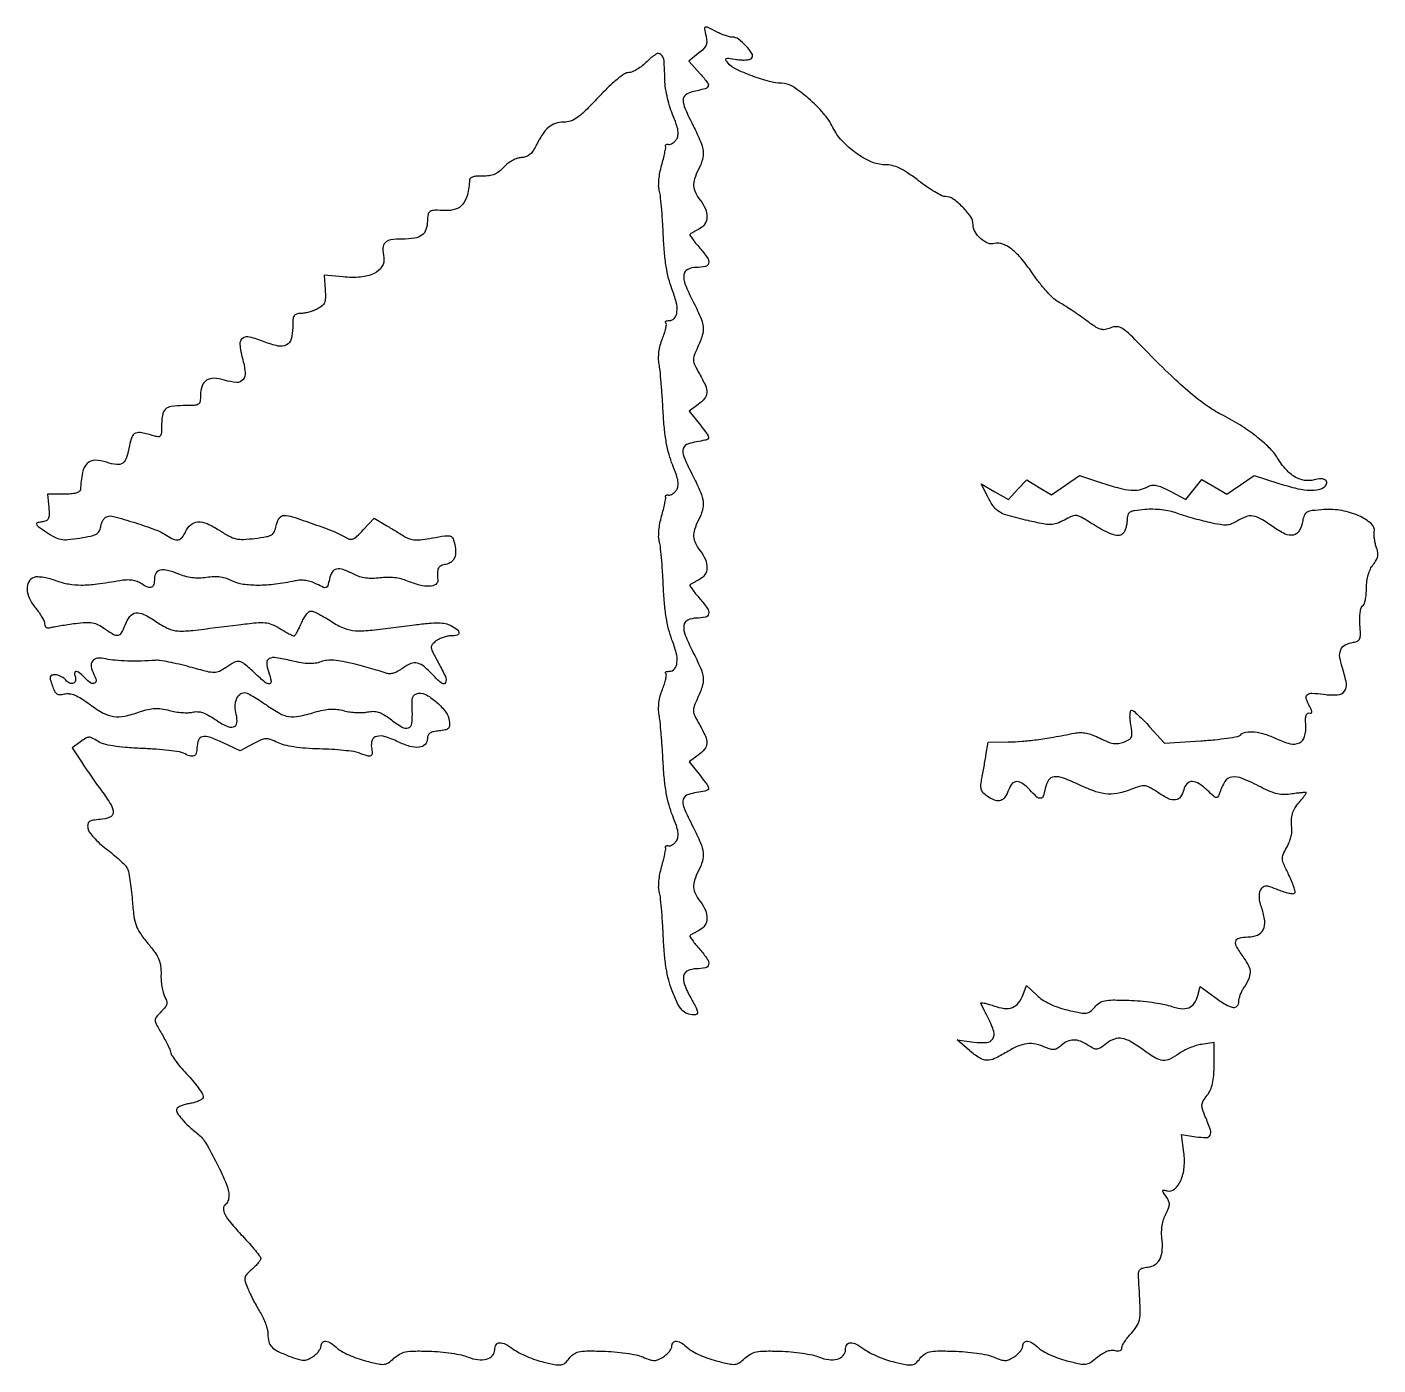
# Model space of a CAD drawing. Extents: x 0 to 381, y 0 to 378.
import ezdxf

# ---------------------------------------------------------------- set-up
doc = ezdxf.new("R2010")
doc.units = 0

msp = doc.modelspace()

# ---------------------------------------------------------------- linework, layer by layer
msp.add_lwpolyline([(191.632791, 375.326941, -0.052607), (191.839342, 373.869534, -0.110127), (191.631241, 372.749477, -0.093285), (190.934973, 371.707558, -0.030641), (189.560102, 370.466225), (186.816518, 368.278567), (190.006356, 364.645542, -0.014797), (192.093759, 362.121233, -0.27656), (192.214031, 361.138, -0.227676), (191.398883, 360.444183, -0.010434), (187.75, 359.564471, 0.111729), (185.850749, 358.674409, 0.238406), (185.175643, 357.247589, 0.097819), (185.722646, 354.814597, 0.012828), (188, 350, -0.015706), (190.07144, 345.554724, -0.071226), (190.811214, 342.800987, -0.100969), (190.619688, 340.442215, -0.049654), (189.493839, 337.635693, 0.038797), (188.395382, 335.060406, 0.096337), (188.123661, 333.037695, 0.103085), (188.63519, 331.145235, 0.04863), (190, 329, -0.063574), (191.460142, 326.546473, -0.110623), (191.904306, 324.230685, -0.138199), (191.294171, 322.296118, -0.12842), (189.75, 320.899729, 0.004237), (188.860355, 320.427239, 0.005398), (188.048407, 319.975746, 0.004262), (187.376142, 319.584735, 0.04433), (187.116919, 319.398131, 0.374037), (187.0793, 319.135763, 0.010384), (187.773178, 318.108813, 0.016458), (188.70679, 316.875309, 0.009933), (189.888934, 315.473716, -0.027304), (192.00539, 312.779875, -0.199689), (192.351507, 311.211104, -0.303326), (191.451148, 310.275217, -0.053986), (188.909598, 310, 0.112692), (186.457108, 309.440137, 0.257833), (185.394442, 307.94292, 0.123988), (185.760129, 305.233235, 0.023251), (187.851561, 300.640974, -0.014847), (190.070789, 295.977461, -0.076885), (190.805185, 293.227847, -0.102087), (190.56791, 290.76223, -0.036407), (189.275349, 287.451224, 0.020187), (188.287824, 285.14515, 0.108159), (188.086367, 283.80085, 0.098761), (188.454196, 282.437979, 0.015435), (189.775349, 279.969179, -0.024629), (191.452922, 276.690891, -0.116199), (191.854124, 274.631144, -0.163733), (191.229909, 272.990574, -0.063353), (189.437196, 271.29994), (186.874391, 269.433067), (190.031529, 265.466534, -0.007533), (191.82044, 263.148159, -0.085934), (192.342466, 262.122215, -0.317633), (192.156108, 261.55199, -0.1217), (191.344334, 261.211065, 0.025843), (186.644523, 260.223712, 0.254154), (185.223086, 258.882097, 0.184661), (185.331471, 256.65815, 0.013395), (188, 251, -0.015706), (190.07144, 246.554724, -0.071226), (190.811214, 243.800987, -0.100969), (190.619688, 241.442215, -0.049654), (189.493839, 238.635693, 0.038797), (188.395382, 236.060406, 0.096337), (188.123661, 234.037695, 0.103085), (188.63519, 232.145235, 0.04863), (190, 230, -0.063574), (191.460142, 227.546473, -0.110623), (191.904306, 225.230685, -0.138199), (191.294171, 223.296118, -0.12842), (189.75, 221.899729, 0.004237), (188.860355, 221.427239, 0.005398), (188.048407, 220.975746, 0.004262), (187.376142, 220.584735, 0.04433), (187.116919, 220.398131, 0.374037), (187.0793, 220.135763, 0.010384), (187.773178, 219.108813, 0.016458), (188.70679, 217.875309, 0.009933), (189.888934, 216.473716, -0.027304), (192.00539, 213.779875, -0.199689), (192.351507, 212.211104, -0.303326), (191.451148, 211.275217, -0.053986), (188.909598, 211, 0.112692), (186.457108, 210.440137, 0.257833), (185.394442, 208.94292, 0.123988), (185.760129, 206.233235, 0.023251), (187.851561, 201.640974, -0.014847), (190.070789, 196.977461, -0.076885), (190.805185, 194.227847, -0.102087), (190.56791, 191.76223, -0.036407), (189.275349, 188.451224, 0.020187), (188.287824, 186.14515, 0.108159), (188.086367, 184.80085, 0.098761), (188.454196, 183.437979, 0.015435), (189.775349, 180.969179, -0.024629), (191.452922, 177.690891, -0.116199), (191.854124, 175.631144, -0.163733), (191.229909, 173.990574, -0.063353), (189.437196, 172.29994), (186.874391, 170.433067), (190.031529, 166.466534, -0.007533), (191.82044, 164.148159, -0.085934), (192.342466, 163.122215, -0.317633), (192.156108, 162.55199, -0.1217), (191.344334, 162.211065, 0.025843), (186.644523, 161.223712, 0.254154), (185.223086, 159.882097, 0.184661), (185.331471, 157.65815, 0.013395), (188, 152, -0.015706), (190.07144, 147.554724, -0.071226), (190.811214, 144.800987, -0.100969), (190.619688, 142.442215, -0.049654), (189.493839, 139.635693, 0.038797), (188.395382, 137.060406, 0.096337), (188.123661, 135.037695, 0.103085), (188.63519, 133.145235, 0.04863), (190, 131, -0.063574), (191.460142, 128.546473, -0.110623), (191.904306, 126.230685, -0.138199), (191.294171, 124.296118, -0.12842), (189.75, 122.899729, 0.004237), (188.860355, 122.427239, 0.005398), (188.048407, 121.975746, 0.004262), (187.376142, 121.584735, 0.04433), (187.116919, 121.398131, 0.374037), (187.0793, 121.135763, 0.010384), (187.773178, 120.108813, 0.016458), (188.70679, 118.875309, 0.009933), (189.888934, 117.473716, -0.027304), (192.00539, 114.779875, -0.199689), (192.351507, 113.211104, -0.303326), (191.451148, 112.275217, -0.053986), (188.909598, 112, 0.105537), (186.451373, 111.475287, 0.244276), (185.311376, 110.039419, 0.142363), (185.536409, 107.572159, 0.03387), (187.317401, 103.803722, -0.006705), (188.820546, 101.024545, -0.072651), (189.241631, 99.824013, -0.29609), (189.010866, 99.251967, -0.156351), (188.249709, 99.015313, -0.086919), (186.341804, 99.366739, -0.119861), (184.903749, 100.338243, -0.073614), (183.621452, 102.248804, -0.017172), (182.078994, 105.79959, -0.03126), (181.108044, 108.800058, -0.022496), (180.389502, 112.247596, -0.018888), (179.885735, 116.331903, -0.010807), (179.571271, 121.290158, 0.005381), (179.35714, 125.366102, 0.006592), (179.065902, 129.169028, 0.005575), (178.7439, 132.353713, 0.046246), (178.449439, 133.774617, -0.074153), (178.2709, 134.966142, -0.023401), (178.354067, 136.769146, -0.022796), (178.6369, 138.798583, -0.023446), (179.101536, 140.774617, 0.007957), (179.601397, 142.639309, 0.010923), (179.987352, 144.332231, 0.007848), (180.254747, 145.748466, 0.115988), (180.224604, 146.25, -0.15548), (180.229228, 146.513921, -0.18259), (180.387063, 146.70625, -0.125823), (180.690828, 146.790992, -0.061722), (181.093058, 146.75, 0.140103), (181.592724, 146.77678, 0.061701), (182.192589, 147.070393, 0.054198), (182.79362, 147.563143, 0.048292), (183.301209, 148.191764, 0.108795), (183.725304, 149.298191, 0.075471), (183.72347, 150.642206, 0.046427), (183.26757, 152.467135, 0.013325), (182.228793, 155.191764, -0.030776), (181.201143, 158.198277, -0.023219), (180.434337, 161.60499, -0.019581), (179.885524, 165.621086, -0.011211), (179.522668, 170.5, 0.004014), (179.279045, 174.566167, 0.004369), (178.975972, 178.514545, 0.004108), (178.659182, 181.890528, 0.021381), (178.389847, 183.741004, -0.047602), (178.242445, 185.335926, -0.032164), (178.365334, 187.159689, -0.030714), (178.736205, 189.057426, -0.031562), (179.334409, 190.87775, 0.017757), (179.886954, 192.414794, 0.025728), (180.255144, 193.809261, 0.023753), (180.436594, 194.939353, 0.228114), (180.279921, 195.386746, -0.217951), (180.194146, 195.617274, -0.239797), (180.316598, 195.819857, -0.102764), (180.692806, 195.957861, -0.036712), (181.265946, 196, 0.222281), (182.733755, 196.68645, 0.153832), (183.442818, 198.408374, 0.082783), (183.218034, 201.217965, 0.032621), (182.029584, 204.924946, -0.032382), (181.088957, 207.854108, -0.021837), (180.383266, 211.294481, -0.018399), (179.882959, 215.379943, -0.010834), (179.571271, 220.290158, 0.005381), (179.35714, 224.366102, 0.006592), (179.065902, 228.169028, 0.005575), (178.7439, 231.353713, 0.046246), (178.449439, 232.774617, -0.074153), (178.2709, 233.966142, -0.023401), (178.354067, 235.769146, -0.022796), (178.6369, 237.798583, -0.023446), (179.101536, 239.774617, 0.007957), (179.601397, 241.639309, 0.010923), (179.987352, 243.332231, 0.007848), (180.254747, 244.748466, 0.115988), (180.224604, 245.25, -0.15548), (180.229228, 245.513921, -0.18259), (180.387063, 245.70625, -0.125823), (180.690828, 245.790992, -0.061722), (181.093058, 245.75, 0.140103), (181.592724, 245.77678, 0.061701), (182.192589, 246.070393, 0.054198), (182.79362, 246.563143, 0.048292), (183.301209, 247.191764, 0.108795), (183.725304, 248.298191, 0.075471), (183.72347, 249.642206, 0.046427), (183.26757, 251.467135, 0.013325), (182.228793, 254.191764, -0.030776), (181.201143, 257.198277, -0.023219), (180.434337, 260.60499, -0.019581), (179.885524, 264.621086, -0.011211), (179.522668, 269.5, 0.004014), (179.279045, 273.566167, 0.004369), (178.975972, 277.514545, 0.004108), (178.659182, 280.890528, 0.021381), (178.389847, 282.741004, -0.047602), (178.242445, 284.335926, -0.032164), (178.365334, 286.159689, -0.030714), (178.736205, 288.057426, -0.031562), (179.334409, 289.87775, 0.017757), (179.886954, 291.414794, 0.025728), (180.255144, 292.809261, 0.023753), (180.436594, 293.939353, 0.228114), (180.279921, 294.386746, -0.217951), (180.194146, 294.617274, -0.239797), (180.316598, 294.819857, -0.102764), (180.692806, 294.957861, -0.036712), (181.265946, 295, 0.222281), (182.733755, 295.68645, 0.153832), (183.442818, 297.408374, 0.082783), (183.218034, 300.217965, 0.032621), (182.029584, 303.924946, -0.032382), (181.088957, 306.854108, -0.021837), (180.383266, 310.294481, -0.018399), (179.882959, 314.379943, -0.010834), (179.571271, 319.290158, 0.005381), (179.35714, 323.366102, 0.006592), (179.065902, 327.169028, 0.005575), (178.7439, 330.353713, 0.046246), (178.449439, 331.774617, -0.074153), (178.2709, 332.966142, -0.023401), (178.354067, 334.769146, -0.022796), (178.6369, 336.798583, -0.023446), (179.101536, 338.774617, 0.007957), (179.601397, 340.639309, 0.010923), (179.987352, 342.332231, 0.007848), (180.254747, 343.748466, 0.115988), (180.224604, 344.25, -0.15548), (180.229228, 344.513921, -0.18259), (180.387063, 344.70625, -0.125823), (180.690828, 344.790992, -0.061722), (181.093058, 344.75, 0.140103), (181.592724, 344.77678, 0.061701), (182.192589, 345.070393, 0.054198), (182.79362, 345.563143, 0.048292), (183.301209, 346.191764, 0.109277), (183.72455, 347.299376, 0.075611), (183.719777, 348.645563, 0.046392), (183.258052, 350.475194, 0.013253), (182.208151, 353.211091, -0.026078), (181.342621, 355.65186, -0.01905), (180.629322, 358.439099, -0.019313), (180.145802, 361.192713, -0.033044), (179.984687, 363.519326, 0.018956), (179.788653, 368.300116, 0.187259), (178.930928, 370.079741, 0.348344), (177.486364, 370.197078, 0.049051), (175.011729, 368.165575, -0.02907), (173.65052, 366.954069, -0.030529), (172.179235, 365.929888, -0.032064), (170.809095, 365.211404, -0.105099), (169.814472, 365, 0.150608), (168.621012, 364.632167, 0.021442), (166.541835, 363.081492, 0.021173), (164.038322, 360.858876, 0.012375), (161.223275, 358, -0.008725), (157.602083, 354.26833, -0.039931), (155.300197, 352.317042, -0.070273), (153.430121, 351.336277, -0.085886), (151.486868, 351, 0.078691), (149.149343, 350.629824, 0.09868), (147.238987, 349.559142, 0.072869), (145.490802, 347.556867, 0.025856), (143.594909, 344.25, -0.034753), (142.696491, 342.745578, -0.072713), (141.766179, 341.752934, -0.089356), (140.728217, 341.193428, -0.079203), (139.514789, 341, 0.084136), (138.399771, 340.811036, 0.040503), (137.070156, 340.222497, 0.038445), (135.740166, 339.361493, 0.042963), (134.610136, 338.335351, -0.038887), (133.234797, 337.065876, -0.067842), (131.900133, 336.279955, -0.068433), (130.41205, 335.884008, -0.040266), (128.569667, 335.8049, 0.02716), (127.092574, 335.780184, 0.054496), (125.946227, 335.571677, 0.079768), (125.195256, 335.210764, 0.227657), (124.916667, 334.719549, -0.039637), (124.2893, 330.495898, -0.112277), (123.000348, 327.829665, -0.149187), (120.941616, 326.419152, -0.091627), (118, 326.059241, 0.01639), (115.104564, 326.140974, 0.129442), (113.819009, 325.796221, 0.211484), (113.190368, 324.942137, 0.054474), (113, 323.2, -0.076912), (112.613681, 320.703413, -0.159109), (111.475373, 319.117728, -0.12203), (109.375561, 318.255207, -0.036739), (105.906989, 318, 0.033147), (102.687399, 317.786326, 0.165486), (101.08906, 316.993358, 0.196054), (100.458165, 315.480355, 0.049226), (100.70462, 312.76485, -0.196343), (100.196499, 310.24358, -0.135887), (97.971192, 308.315123, -0.089362), (94.154079, 307.276421, -0.047605), (89.244081, 307.314258), (83.856426, 307.870313), (84.157227, 303.704227, -0.020681), (84.228613, 301.38129, -0.093135), (83.964739, 300.054842, -0.127167), (83.283282, 299.130111, -0.053631), (81.979014, 298.283812, -0.030159), (80.865429, 297.802302, -0.021413), (79.567273, 297.393612, -0.021709), (78.289698, 297.10957, -0.042227), (77.25, 297.014742, 0.070915), (76.051608, 296.835896, 0.193593), (75.393327, 296.312016, 0.112341), (75.075814, 295.257267, 0.017166), (75, 293.04969, -0.064482), (74.574997, 289.76787, -0.215072), (73.239105, 288.120144, -0.172175), (70.871172, 287.822989, -0.039845), (66.969131, 289.012168, 0.030733), (62.829801, 290.356474, 0.228357), (60.855037, 289.963481, 0.263323), (60.106104, 288.242146, 0.039212), (60.820372, 284.381796, -0.037751), (61.570811, 280.391084, -0.200903), (60.957609, 278.306705, -0.246127), (59.159602, 277.534855, -0.055209), (55.775463, 278.17684, 0.061431), (52.791217, 278.704712, 0.155689), (50.685384, 278.152331, 0.173285), (49.428361, 276.540028, 0.07993), (49, 273.877555, -0.042706), (48.853117, 272.160979, -0.220591), (48.324899, 271.397024, -0.123249), (47.191862, 271.063399, -0.010275), (44.106989, 271, 0.033919), (40.739052, 270.771262, 0.165796), (39.055783, 269.92841, 0.163284), (38.223744, 268.224518, 0.032648), (38, 264.801581, -0.01983), (37.931662, 263.07914, -0.173848), (37.622672, 262.3938, -0.241394), (37.009384, 262.184247, -0.039745), (35.75, 262.471061, 0.024102), (32.402985, 263.344167, 0.149396), (30.654643, 263.18706, 0.205993), (29.599238, 262.116512, 0.051648), (28.933414, 259.699153, -0.032338), (28.145911, 256.339144, -0.162975), (27.043955, 254.788988, -0.191859), (25.344798, 254.354049, -0.0476), (22.489259, 255.003545, 0.076364), (19.173216, 255.56029, 0.208504), (17.027176, 254.660016, 0.143363), (15.720873, 252.136602, 0.031593), (15.083333, 247.25, -0.244614), (14.7578, 246.714697, -0.070753), (13.839532, 246.322834, -0.046296), (12.398181, 246.076088, -0.019258), (10.423382, 246), (5.846765, 246), (6.173057, 242.25, -0.018547), (6.278764, 240.124962, -0.119147), (6.040855, 239.083406, -0.185359), (5.405366, 238.500232, -0.058902), (4.140876, 238.166192, 0.034806), (2.856475, 237.892181, 0.465533), (2.683801, 237.505137, 0.12626), (3.184965, 236.913683, 0.004952), (5.542681, 235.277207, 0.025216), (7.873481, 233.859621, 0.080124), (9.590055, 233.259935, 0.068434), (11.552101, 233.182328, 0.015089), (14.901481, 233.611015, 0.012766), (17.981566, 234.181062, 0.071774), (19.549166, 234.756546, 0.136641), (20.393063, 235.569524, 0.09823), (20.827564, 236.811149, -0.049758), (21.05359, 237.733861, -0.049342), (21.457874, 238.596496, -0.053773), (21.969048, 239.276913, -0.113644), (22.513317, 239.643484, -0.160584), (24.434924, 239.73571, -0.008366), (30.44411, 237.960645, -0.013056), (36.273002, 235.963675, -0.058794), (39.472506, 234.323799, 0.042827), (41.361953, 233.278103, 0.154668), (42.712197, 233.124907, 0.178378), (43.786736, 233.779244, 0.060889), (44.754817, 235.361228, -0.10677), (46.264097, 237.387243, -0.169632), (48.250723, 238.184728, -0.117339), (50.871435, 237.686312, -0.038812), (54.333267, 235.798991, 0.019472), (57.097089, 234.150597, 0.068879), (59.025296, 233.421945, 0.068242), (61.08824, 233.240997, 0.018881), (64.335616, 233.522729, 0.012406), (67.567813, 234.008279, 0.090605), (69.030552, 234.549918, 0.153833), (69.840669, 235.454849, 0.056937), (70.370432, 237.102158, -0.042931), (70.721159, 238.307293, -0.072037), (71.237573, 239.224399, -0.092821), (71.879861, 239.79806, -0.136821), (72.604014, 240, -0.079563), (74.949007, 239.624471, -0.006164), (80.987333, 237.556782, -0.007958), (86.897271, 235.344692, -0.046076), (89.871105, 233.848423, 0.075288), (91.054501, 233.336958, 0.162827), (92.032241, 233.400758, 0.092981), (93.12723, 234.107893, 0.01515), (94.916274, 235.910372), (97.991594, 239.202512), (101.245797, 237.274298, -0.001489), (102.649739, 236.436763, -0.001143), (104.178278, 235.513953, -0.001156), (105.604009, 234.644241, -0.002749), (106.658981, 233.989338, 0.068341), (108.01188, 233.377713, 0.061201), (109.531906, 233.123254, 0.042118), (111.51957, 233.203936, 0.01364), (114.431639, 233.650107, -0.007072), (117.975752, 234.240853, -0.087375), (119.338031, 234.209124, -0.212361), (120.090253, 233.676521, -0.072699), (120.611215, 232.412907, -0.049762), (120.971747, 229.968937, -0.103013), (120.668985, 228.072112, -0.138761), (119.728916, 226.807768, -0.129206), (118.239784, 226.180449, 0.067705), (116.873002, 225.791981, 0.171977), (116.130623, 225.096568, 0.119741), (115.839349, 223.901566, 0.025533), (115.947704, 221.75, -0.284657), (115.356516, 220.536301, -0.133394), (113.619369, 220.003392, -0.072337), (110.827882, 220.317314, -0.034857), (107.410399, 221.472991, 0.038119), (105.633203, 222.061101, 0.03254), (103.690585, 222.411226, 0.031584), (101.657766, 222.513186, 0.030806), (99.611039, 222.360165, -0.028802), (97.506517, 222.194348, -0.03979), (95.615877, 222.305073, -0.042683), (93.874491, 222.700609, -0.042172), (92.218181, 223.387174, 0.03029), (89.213767, 224.716944, 0.138543), (87.330094, 224.869462, 0.214078), (86.109824, 224.005045, 0.084017), (85.357062, 222.035308, -0.01728), (84.912223, 220.152028, -0.237482), (84.456367, 219.645542, -0.202497), (83.732447, 219.665785, -0.012426), (81.749782, 220.629393, 0.039975), (80.248146, 221.259574, 0.043695), (78.709176, 221.620074, 0.044519), (77.157423, 221.703615, 0.044714), (75.61772, 221.510826, -0.022232), (70.138706, 220.573282, -0.030683), (65.159458, 220.255828, -0.035065), (60.989308, 220.538912, -0.085046), (58.057898, 221.47006, 0.040602), (56.374146, 222.174192, 0.044417), (54.648348, 222.571281, 0.041699), (52.787481, 222.671919, 0.029277), (50.696644, 222.487747, -0.031935), (48.601515, 222.314405, -0.035809), (46.581124, 222.421361, -0.035933), (44.602797, 222.814799, -0.032584), (42.633267, 223.496669, 0.035128), (39.707874, 224.49285, 0.11331), (37.667303, 224.558842, 0.201269), (36.466905, 223.754137, 0.146793), (36, 222.198051, -0.05516), (35.810363, 220.484308, -0.241511), (35.17831, 219.725268, -0.207059), (34.108093, 219.731541, -0.041481), (32.392641, 220.662302, 0.053553), (31.089271, 221.329356, 0.055365), (29.688405, 221.695151, 0.04938), (28.106889, 221.768145, 0.03057), (26.257259, 221.556973, -0.010802), (19.806824, 220.560992, -0.031716), (15.325018, 220.254938, -0.04428), (11.774037, 220.552956, -0.048182), (8.434348, 221.471922, 0.025296), (6.605067, 222.06643, 0.02591), (4.739599, 222.467626, 0.026768), (3.091964, 222.643776, 0.090323), (2.021908, 222.506953, 0.190618), (0.528455, 221.289223, 0.142196), (0.044363, 219.198499, 0.099698), (0.734814, 216.535676, 0.061844), (2.5, 213.817631, -0.022465), (3.456923, 212.570762, -0.024737), (4.265625, 211.281422, -0.025185), (4.840782, 210.121627, -0.102864), (5, 209.355887, 0.101911), (5.12134, 208.766746, 0.163253), (5.460468, 208.387715, 0.136191), (6.012319, 208.248839, 0.062959), (6.75, 208.360278, -0.023084), (7.742659, 208.592205, -0.004713), (9.519224, 208.904373, -0.004956), (11.59301, 209.227562, -0.004634), (13.719699, 209.517336, -0.017699), (16.599243, 209.779406, -0.057235), (18.513428, 209.66638, -0.071577), (20.112409, 209.143171, -0.03993), (21.874069, 208.08967, 0.020442), (24.413877, 206.43329, 0.174701), (25.726414, 206.179354, 0.230487), (26.695726, 206.853747, 0.037254), (27.693038, 208.997722, -0.070464), (29.071166, 211.510683, -0.204971), (30.74979, 212.481046, -0.148616), (33.013119, 212.080231, -0.033085), (36.428429, 210.049242, 0.040324), (39.870491, 208.069138, 0.101015), (42.671906, 207.383336, 0.039387), (46.793176, 207.548258, 0.002134), (59.721409, 209.14647, -0.007268), (64.690739, 209.709044, -0.047057), (67.209479, 209.719492, -0.077326), (69.12112, 209.243081, -0.038767), (71.339443, 208.09923, 0.007553), (72.685592, 207.295108, 0.010406), (73.920007, 206.616649, 0.007341), (74.965107, 206.089636, 0.113579), (75.354614, 206, 0.246418), (75.666437, 206.163612, 0.016995), (76.22104, 207.028125, 0.02109), (76.830331, 208.158879, 0.014071), (77.435553, 209.5, -0.029583), (78.090849, 210.839671, -0.038733), (78.850545, 211.970617, -0.043), (79.601028, 212.768367, -0.185397), (80.198973, 212.995719, -0.104927), (80.948485, 212.8341, -0.013531), (82.435852, 212.118316, -0.015311), (84.173588, 211.154928, -0.012228), (85.986905, 210.014827, 0.049708), (89.511157, 208.151284, 0.087489), (92.722433, 207.458309, 0.03862), (97.464117, 207.644278, 0.003379), (109.417692, 209.123979, -0.009124), (113.433448, 209.574302, -0.028576), (116.147086, 209.672819, -0.042996), (118.11996, 209.461337, -0.074807), (119.667692, 208.910254, -0.03742), (121.437116, 207.785569, -0.234602), (121.907182, 206.857706, -0.34932), (121.392812, 206.200507, -0.058711), (119.69113, 206, 0.050832), (118.665703, 205.895482, 0.031025), (117.490283, 205.576263, 0.030886), (116.352807, 205.110072, 0.047127), (115.44113, 204.557491, 0.061672), (114.383085, 203.547275, 0.206163), (114.12481, 202.644686, 0.08836), (114.526542, 201.365011, 0.006566), (116.268191, 198.127751, -0.021204), (118.080628, 194.508921, -0.201465), (118.121817, 192.814672, -0.501026), (117.165514, 192.55149, -0.039628), (114.89536, 194.622643, 0.026055), (112.162519, 197.255187, 0.116036), (110.203724, 198.283859, 0.160027), (108.34015, 198.162866, 0.063696), (106.076302, 196.898292, -0.031281), (104.682155, 195.996609, -0.055425), (103.4231, 195.463074, -0.069489), (102.302119, 195.292132, -0.100929), (101.322186, 195.479176, 0.023749), (100.228889, 195.868739, 0.003652), (98.016683, 196.522876, 0.004071), (95.392761, 197.254882, 0.003525), (92.628226, 197.981036, 0.011673), (89.126889, 198.787832, 0.032612), (86.632161, 199.134118, 0.04614), (84.684817, 199.09616, 0.062386), (82.974642, 198.684327, -0.054386), (81.36513, 198.269475, -0.043925), (79.581892, 198.169866, -0.03464), (77.441626, 198.387304, -0.016238), (74.713789, 198.948713, 0.017501), (70.334168, 199.83855, 0.15072), (68.379695, 199.575591, 0.310343), (67.674697, 198.388821, 0.067508), (68.175345, 195.926849, -0.028158), (68.953768, 193.210876, -0.440878), (68.461394, 192.502876, -0.212004), (67.241057, 192.86063, -0.013301), (64.378555, 195.420227, 0.012669), (61.446354, 198.048825, 0.12736), (59.980419, 198.760865, 0.176778), (58.566874, 198.545588, 0.029718), (56.209507, 197.066017, -0.042939), (54.362475, 195.973643, -0.115955), (52.884037, 195.647093, -0.058761), (50.88384, 195.910387, -0.005312), (46, 197.203796, 0.009031), (42.963596, 197.983814, 0.010423), (40.042187, 198.614266, 0.009577), (37.553543, 199.047985, 0.05831), (36.25, 199.096112, -0.013487), (32.320182, 198.889165, -0.013821), (28.416897, 198.896979, -0.01463), (24.913683, 199.103559, -0.032128), (22.26152, 199.510889, 0.07533), (19.922399, 199.666085, 0.211813), (18.516227, 198.895001, 0.212983), (18.148555, 197.339198, 0.076088), (18.925701, 195.138829, -0.074889), (19.516259, 193.47937, -0.346879), (19.081263, 192.634321, -0.262032), (17.96527, 192.729311, -0.059515), (16.478659, 194.023581, 0.032209), (15.055987, 195.405415, 0.127805), (13.969251, 195.933335, 0.429455), (13.489617, 195.595751, 0.128864), (13.599558, 194.601151, -0.133781), (13.722188, 193.384161, -0.257849), (13.131579, 192.639082, -0.214458), (12.069687, 192.667425, -0.107631), (10.990862, 193.51101, 0.062274), (10.383583, 194.080944, 0.044177), (9.581861, 194.562609, 0.04457), (8.719067, 194.89094, 0.068743), (7.929575, 195, 0.065835), (6.989375, 194.875666, 0.269395), (6.599559, 194.482832, 0.133899), (6.608006, 193.712759, 0.014563), (7.148081, 192.005058, 0.029212), (7.798142, 190.440705, 0.127621), (8.442997, 189.684537, 0.160874), (9.287277, 189.430939, 0.054726), (10.57247, 189.607545, -0.095801), (11.967664, 189.684197, -0.063826), (13.51796, 189.265778, -0.04416), (15.398437, 188.288321, -0.016404), (17.860385, 186.602487, 0.031787), (21.572207, 184.225039, 0.089998), (24.474603, 183.241885, 0.089547), (27.545935, 183.33873, 0.031265), (31.820815, 184.534029, -0.023542), (34.18005, 185.233125, -0.04805), (36.089445, 185.5119, -0.050123), (37.964527, 185.415789, -0.027922), (40.205102, 184.944772, 0.025851), (41.943492, 184.571808, 0.022042), (43.80625, 184.355557, 0.022626), (45.520453, 184.310543, 0.056789), (46.758176, 184.475442, -0.075866), (48.128006, 184.605225, -0.063775), (49.562693, 184.337691, -0.049904), (51.174491, 183.634352, -0.023711), (53.096944, 182.432818, 0.036506), (56.254419, 180.569913, 0.172279), (58.310797, 180.324367, 0.323003), (59.276627, 181.417641, 0.094791), (59.062616, 183.781671, -0.069076), (58.743023, 186.027319, -0.090059), (59.10621, 188.06718, -0.116916), (60.048553, 189.478847, -0.189577), (61.373668, 190, -0.116741), (62.122548, 189.822735, -0.012316), (63.719713, 188.971875, -0.014696), (65.592413, 187.840373, -0.011289), (67.57078, 186.5, 0.025835), (71.260984, 184.15342, 0.091523), (73.902635, 183.242094, 0.088272), (76.746741, 183.317272, 0.023035), (81.193202, 184.4459, -0.021699), (83.617815, 185.068224, -0.039244), (85.648922, 185.332538, -0.043828), (87.535984, 185.263358, -0.036305), (89.508661, 184.869997, 0.031666), (91.113016, 184.534593, 0.022566), (92.940633, 184.355547, 0.022892), (94.706236, 184.343622, 0.044324), (96.105397, 184.523149, -0.052376), (97.734983, 184.705684, -0.075615), (99.167558, 184.497881, -0.063176), (100.651729, 183.832992, -0.026066), (102.473216, 182.588227, 0.025726), (105.88679, 180.252057, 0.223823), (107.666705, 180.058473, 0.290984), (108.647146, 181.289889, 0.039292), (108.742467, 184.75, -0.012895), (108.675671, 187.398766, -0.084015), (108.89794, 188.707626, -0.173285), (109.467894, 189.413863, -0.102144), (110.5, 189.784821, -0.169198), (112.790412, 189.335387, -0.050276), (115.7162, 187.204611, -0.050464), (118.218012, 184.464855, -0.130711), (119.200342, 182, -0.047997), (119.232257, 180.634865, -0.186264), (118.877679, 179.883359, -0.142691), (118.038856, 179.448609, -0.02465), (116.25, 179.186642, 0.030343), (114.698232, 178.94133, 0.093758), (113.726575, 178.525445, 0.139506), (113.191877, 177.893433, 0.106642), (113, 177.004029, -0.193731), (112.341434, 175.368124, -0.176351), (110.701467, 174.563263, -0.099518), (108.06893, 174.804153, -0.040677), (104.706195, 176.112085, 0.036859), (101.139766, 177.530651, 0.130567), (98.700385, 177.641038, 0.251657), (97.435463, 176.559249, 0.140689), (97.247129, 174.487562, -0.040847), (97.428279, 172.804757, -0.307363), (97.017618, 172.16521, -0.178356), (96.043354, 172.11588, -0.015229), (93.639466, 172.946975, 0.055415), (92.16977, 173.32633, 0.009933), (89.355733, 173.671421, 0.010616), (86.027247, 173.94137, 0.009415), (82.554171, 174.083378, -0.012477), (78.653957, 174.266783, -0.019888), (75.336759, 174.638906, -0.023338), (72.648186, 175.178731, -0.054805), (70.729804, 175.888397, 0.024558), (68.724053, 176.771419, 0.104669), (67.438241, 176.975004, 0.093647), (66.108186, 176.651914, 0.017539), (63.85152, 175.533507), (60.203041, 173.563026), (55.204539, 175.904199, 0.024566), (51.607547, 177.378162, 0.135865), (49.540696, 177.522467, 0.254252), (48.402908, 176.567376, 0.093904), (48, 174.440983, -0.068037), (47.788093, 172.890898, -0.231854), (47.129442, 172.151022, -0.179152), (45.993611, 172.113286, -0.04035), (44.184259, 172.88251, 0.085025), (43.0462, 173.250831, 0.007573), (40.049867, 173.637118, 0.009706), (36.437289, 173.97645, 0.007419), (32.474862, 174.212121, -0.00918), (27.79846, 174.506789, -0.020606), (24.269132, 174.941286, -0.026605), (21.655441, 175.517247, -0.07736), (19.974862, 176.276846, 0.024633), (18.456857, 177.165579, 0.128697), (17.520457, 177.379324, 0.12958), (16.602699, 177.106159, 0.025109), (15.15965, 176.124781), (12.8193, 174.355095), (15.378873, 170.427547, 0.005162), (16.584401, 168.618823, 0.002762), (18.109039, 166.408057, 0.002749), (19.690183, 164.168569, 0.004291), (21.078759, 162.259454, -0.020882), (23.750519, 158.317589, -0.151689), (24.315842, 156.129403, -0.294274), (23.376324, 154.815191, -0.074022), (20.688837, 154.185988, 0.017993), (18.599858, 153.937937, 0.115315), (17.618948, 153.541833, 0.202585), (17.19692, 152.86513, 0.075543), (17.188837, 151.721991, 0.120065), (17.617575, 150.65698, 0.026705), (18.853419, 149.113314, 0.026266), (20.512893, 147.439242, 0.02271), (22.418547, 145.860518, -0.011105), (24.368541, 144.319933, -0.01271), (26.160422, 142.760121, -0.011892), (27.609235, 141.367927, -0.067938), (28.249947, 140.517852, -0.0773), (28.637228, 139.476052, -0.010268), (29.061622, 137.158081, -0.011692), (29.446725, 134.368133, -0.009575), (29.731215, 131.370924, 0.013039), (30.185674, 126.911662, 0.055175), (30.81744, 124.306097, 0.064103), (31.957694, 122.09511, 0.02161), (34.149158, 119.196712, -0.017677), (36.152874, 116.589499, -0.054651), (37.23704, 114.654495, -0.068645), (37.742684, 112.787154, -0.041317), (37.845589, 110.490677, 0.027044), (37.873425, 108.779738, 0.023025), (38.083111, 106.986229, 0.023665), (38.427239, 105.369699, 0.058649), (38.869164, 104.24447, -0.044325), (39.398304, 103.002659, -0.128716), (39.452143, 102.078441, -0.115347), (39.045364, 101.18563, -0.032062), (38.022918, 100.022918, 0.020371), (36.501411, 98.372108, 0.185522), (36.183651, 97.465317, 0.11981), (36.477913, 96.395015, 0.006564), (38.222021, 93.348276, -0.01072), (39.087252, 91.807259, -0.012109), (39.849631, 90.291229, -0.011395), (40.435188, 88.976269, -0.062688), (40.642537, 88.229796, 0.116263), (40.950157, 87.453343, 0.011361), (42.149088, 85.813884, 0.013899), (43.696579, 83.907814, 0.010572), (45.492483, 81.904582, -0.0154), (47.245239, 79.911089, -0.022168), (48.659643, 78.035386, -0.019006), (49.667136, 76.441762, -0.21436), (49.742477, 75.715902, -0.163992), (49.365498, 75.21378, -0.04298), (48.477523, 74.710296, -0.038933), (47.308386, 74.280785, -0.031433), (46, 74, 0.027071), (44.695586, 73.731938, 0.035063), (43.539187, 73.339833, 0.037696), (42.660446, 72.890849, 0.178005), (42.314408, 72.454751, 0.220089), (42.440112, 71.364882, 0.037795), (43.688095, 69.630226, 0.032829), (45.661564, 67.573914, 0.018452), (48.302475, 65.334034, -0.094377), (50.537986, 62.76496, -0.016166), (53.62897, 57.046719, -0.015844), (56.34665, 51.144978, -0.100298), (57, 47.920702, -0.046027), (56.932535, 47.189377, -0.045929), (56.732413, 46.48219, -0.049931), (56.43852, 45.899797, -0.113002), (56.089067, 45.555046, 0.257271), (55.446907, 44.41666, 0.12441), (55.852908, 42.73993, 0.054859), (57.517463, 40.279086, 0.0133), (60.800131, 36.617816, -0.007442), (62.792543, 34.447312, -0.010935), (64.472539, 32.476426, -0.00651), (65.813003, 30.787935, -0.165995), (66, 30.240196, -0.150239), (65.856314, 29.772797, -0.022572), (65.262138, 28.977469, -0.02365), (64.449956, 28.077298, -0.018439), (63.488129, 27.176627, 0.025305), (62.046121, 25.788675, 0.137282), (61.548742, 24.835716, 0.130339), (61.604833, 23.737629, 0.021934), (62.341024, 21.746292, 0.013399), (63.016896, 20.25201, 0.00699), (63.934503, 18.425473, 0.006946), (64.928938, 16.576352, 0.010543), (65.849156, 15, -0.027389), (66.671022, 13.47651, -0.023515), (67.368506, 11.79375, -0.024193), (67.856249, 10.20314, -0.060459), (68.011575, 9, 0.05643), (68.281827, 6.765505, 0.131549), (69.075756, 5.29373, 0.092666), (70.697993, 4.111678, 0.019481), (73.936497, 2.719735, 0.013198), (76.550139, 1.793472, 0.071653), (78.027824, 1.538101, 0.106068), (79.237524, 1.762332, 0.046387), (80.686497, 2.53024, 0.040779), (81.571666, 3.219428, 0.042441), (82.320408, 4.034674, 0.046253), (82.837549, 4.849295, 0.118853), (83, 5.523053, -0.182029), (83.394261, 6.57013, -0.24961), (84.31864, 6.919487, -0.117427), (85.780042, 6.366635, -0.039707), (87.568521, 4.935628, 0.062532), (88.799134, 4.039713, 0.020591), (90.805473, 3.037645, 0.020145), (93.144923, 2.098495, 0.021511), (95.502191, 1.373314, 0.008566), (99.146846, 0.487968, 0.077372), (100.778669, 0.37891, 0.128543), (102.017944, 0.822014, 0.038799), (103.589893, 2.08445, -0.059638), (105.170544, 3.249205, -0.078998), (106.841874, 3.87496, -0.047381), (109.210233, 4.126686, -0.009415), (113.474494, 4.094141, -0.016071), (116.616717, 3.909796, -0.014802), (119.828489, 3.521412, -0.014987), (122.669386, 3.004706, -0.046507), (124.526657, 2.424416, 0.066209), (127.254215, 1.688434, 0.100151), (129.699618, 1.855728, 0.138903), (131.364094, 2.862495, 0.189929), (132, 4.476167, -0.137305), (132.39296, 5.880163, -0.251657), (133.38939, 6.466552, -0.133138), (135.022582, 6.091242, -0.037697), (137.244115, 4.679946, 0.040584), (138.873729, 3.657823, 0.018974), (141.128172, 2.593372, 0.018657), (143.590604, 1.649957, 0.024827), (145.894344, 0.990198, 0.009169), (149.272951, 0.266752, 0.08379), (150.770616, 0.228684, 0.148642), (151.825908, 0.721503, 0.048169), (153.003737, 2.004954, -0.074234), (154.259715, 3.23841, -0.103095), (155.693885, 3.883503, -0.05252), (157.921393, 4.134667, -0.00763), (162.489264, 4.098479, -0.015781), (165.722773, 3.921295, -0.014753), (169.012593, 3.538607, -0.014911), (171.911677, 3.025642, -0.047744), (173.784605, 2.445531, 0.018666), (175.842399, 1.674609, 0.083193), (177.112193, 1.476045, 0.104378), (178.230092, 1.724723, 0.038306), (179.654733, 2.509428, 0.04025), (180.552069, 3.206568, 0.042156), (181.311078, 4.02856, 0.045966), (181.83566, 4.847971, 0.119966), (182, 5.523053, -0.182029), (182.394261, 6.57013, -0.24961), (183.31864, 6.919487, -0.117427), (184.780042, 6.366635, -0.039707), (186.568521, 4.935628, 0.062532), (187.799134, 4.039713, 0.020591), (189.805473, 3.037645, 0.020145), (192.144923, 2.098495, 0.021511), (194.502191, 1.373314, 0.008566), (198.146846, 0.487968, 0.077372), (199.778669, 0.37891, 0.128543), (201.017944, 0.822014, 0.038799), (202.589893, 2.08445, -0.059638), (204.170544, 3.249205, -0.078998), (205.841874, 3.87496, -0.047381), (208.210233, 4.126686, -0.009415), (212.474494, 4.094141, -0.016071), (215.616717, 3.909796, -0.014802), (218.828489, 3.521412, -0.014987), (221.669386, 3.004706, -0.046507), (223.526657, 2.424416, 0.066209), (226.254215, 1.688434, 0.100151), (228.699618, 1.855728, 0.138903), (230.364094, 2.862495, 0.189929), (231, 4.476167, -0.137305), (231.39296, 5.880163, -0.251657), (232.38939, 6.466552, -0.133138), (234.022582, 6.091242, -0.037697), (236.244115, 4.679946, 0.040584), (237.873729, 3.657823, 0.018974), (240.128172, 2.593372, 0.018657), (242.590604, 1.649957, 0.024827), (244.894344, 0.990198, 0.009169), (248.272951, 0.266752, 0.08379), (249.770616, 0.228684, 0.148642), (250.825908, 0.721503, 0.048169), (252.003737, 2.004954, -0.074234), (253.259715, 3.23841, -0.103095), (254.693885, 3.883503, -0.05252), (256.921393, 4.134667, -0.00763), (261.489264, 4.098479, -0.015781), (264.722773, 3.921295, -0.014753), (268.012593, 3.538607, -0.014911), (270.911677, 3.025642, -0.047744), (272.784605, 2.445531, 0.018666), (274.842399, 1.674609, 0.083193), (276.112193, 1.476045, 0.104378), (277.230092, 1.724723, 0.038306), (278.654733, 2.509428, 0.04025), (279.552069, 3.206568, 0.042156), (280.311078, 4.02856, 0.045966), (280.83566, 4.847971, 0.119966), (281, 5.523053, -0.182029), (281.394261, 6.57013, -0.24961), (282.31864, 6.919487, -0.117427), (283.780042, 6.366635, -0.039707), (285.568521, 4.935628, 0.062085), (286.795361, 4.040787, 0.020704), (288.785828, 3.042775, 0.020245), (291.103645, 2.10927, 0.021744), (293.435315, 1.390778, 0.009564), (297.081896, 0.512665, 0.082812), (298.744705, 0.426234, 0.119059), (300.092865, 0.918837, 0.028054), (302.025996, 2.36842, -0.033126), (303.389061, 3.369113, -0.048898), (304.711678, 4.039849, -0.058148), (305.928356, 4.357592, -0.099088), (306.973653, 4.296639, 0.046882), (307.827986, 4.156941, 0.10961), (308.464835, 4.253166, 0.161139), (308.853537, 4.572569, 0.141794), (309, 5.07865, -0.119898), (309.165788, 5.760082, -0.025189), (309.787982, 6.827664, -0.025053), (310.655613, 8.022292, -0.021439), (311.682493, 9.190482, 0.059981), (313.297834, 11.3413, 0.100236), (314.016832, 13.478401, 0.043674), (314.140618, 16.782817, 0.003995), (313.66481, 25, -0.049104), (313.706874, 26.301833, -0.156564), (314.073622, 27.078769, -0.140435), (314.853609, 27.546433, -0.036728), (316.301909, 27.821431, 0.116791), (318.388541, 28.575432, 0.137481), (319.767065, 30.152671, 0.100107), (320.39226, 32.648233, 0.042217), (320.258735, 36.117912, -0.03977), (320.186625, 37.780279, -0.032103), (320.3657, 39.559108, -0.032549), (320.765107, 41.268081, -0.045678), (321.354595, 42.718818, 0.021507), (322.153549, 44.441569, 0.09287), (322.383411, 45.541434, 0.115867), (322.174474, 46.522247, 0.042631), (321.459439, 47.754446, -0.008013), (320.618774, 48.99656, -0.19431), (320.539255, 49.398907, -0.40828), (320.777026, 49.563972, -0.021846), (321.764423, 49.351354, 0.249822), (323.857219, 49.849861, 0.109879), (325.582374, 52.223672, 0.077819), (326.552899, 55.958301, 0.058969), (326.472872, 60.197246), (325.772157, 65.29205), (329.886079, 64.634207, 0.034886), (332.799589, 64.374743, 0.296264), (333.862504, 65.036663, 0.194389), (333.944012, 66.550662, 0.016395), (332.528036, 70.278659, -0.019129), (331.731253, 72.411484, -0.100841), (331.584603, 73.645649, -0.116845), (331.944718, 74.749437, -0.029638), (333.028036, 76.308512, 0.059043), (333.967692, 77.846071, 0.052163), (334.57007, 79.625662, 0.039455), (334.899073, 81.906069, 0.016106), (335, 85.038572), (335, 91.261685), (331.490499, 90.692171, 0.035557), (329.936252, 90.32504, 0.021685), (328.161546, 89.684437, 0.021686), (326.449147, 88.892582, 0.035583), (325.086128, 88.061329, -0.041946), (322.502915, 86.530611, -0.134382), (320.552795, 86.167828, -0.111797), (318.479259, 86.822685, -0.02459), (315.331018, 88.875172, 0.020235), (311.510793, 91.413417, 0.0895), (309.001174, 92.379473, 0.138131), (306.892594, 92.198555, 0.076751), (304.6277, 90.921789, -0.019714), (302.963707, 89.71594, -0.122348), (301.978682, 89.362856, -0.141577), (301.013513, 89.539073, -0.029551), (299.505755, 90.404272, 0.049848), (297.300472, 91.553563, 0.09756), (295.361462, 91.919059, 0.108968), (293.572794, 91.509162, 0.073434), (291.824678, 90.341336, -0.044528), (290.765158, 89.541609, -0.111407), (289.855366, 89.224206, -0.102), (288.847282, 89.314697, -0.033689), (287.448885, 89.841336, 0.054569), (284.709095, 90.744707, 0.082442), (282.204989, 90.857361, 0.073378), (279.593908, 90.145825, 0.03489), (276.5, 88.526086, -0.027051), (273.072363, 86.662661, -0.122053), (270.856526, 86.211273, -0.132968), (268.78823, 86.865442, -0.034522), (265.962226, 88.96834), (262.5, 91.93668), (267.230264, 91.335121, 0.049554), (270.837521, 91.236019, 0.236072), (272.559464, 92.257038, 0.220568), (272.844186, 94.311032, 0.043801), (271.417956, 97.840894, -0.000399), (270.677593, 99.295737, -0.000507), (269.996329, 100.640471, -0.000396), (269.426982, 101.769344, -0.004174), (269.198405, 102.233049, -0.559638), (269.321184, 102.424267, -0.039707), (270.092968, 102.346993, -0.026947), (271.269316, 102.067778, -0.013066), (272.740511, 101.591553, 0.050776), (275.792619, 100.85202, 0.124734), (278.069615, 101.107956, 0.140676), (279.780069, 102.380498, 0.072205), (281.089436, 104.735235), (282.067995, 107.309039), (284.957084, 104.541116, 0.049133), (286.55072, 103.289422, 0.030895), (288.624033, 102.140999, 0.028407), (291.040293, 101.155491, 0.024534), (293.673086, 100.394399, 0.007945), (297.35322, 99.585113, 0.076838), (298.946243, 99.509874, 0.143761), (300.066545, 99.972667, 0.05004), (301.323879, 101.209823, -0.073549), (302.638207, 102.387156, -0.096569), (304.124286, 102.999922, -0.050387), (306.393549, 103.222716, -0.007813), (310.913517, 103.139313, -0.013583), (314.173018, 102.93945, -0.012108), (317.544868, 102.558102, -0.012245), (320.559413, 102.067529, -0.036345), (322.583222, 101.532471, 0.047907), (325.640569, 100.799223, 0.125326), (327.868952, 101.044679, 0.155329), (329.416937, 102.264175, 0.087583), (330.402425, 104.467252), (331.034906, 106.987259), (335.167492, 103.993629, 0.020541), (338.300304, 101.914874, 0.092415), (340.348554, 101.142844, 0.252328), (341.499819, 101.522049, 0.191871), (342, 102.777494, -0.057362), (342.094636, 103.599678, -0.028142), (342.391814, 104.612272, -0.027485), (342.823158, 105.641984, -0.035749), (343.333837, 106.527494, 0.035315), (344.800277, 109.065193, 0.110983), (345.250598, 110.968548, 0.118813), (344.829705, 112.805335, 0.043492), (343.43031, 115.094459, -0.024202), (341.423616, 118.1095, -0.182825), (341.127306, 119.764267, -0.298032), (342.0375, 120.71471, -0.056993), (344.532224, 121, 0.098073), (347.252749, 121.538801, 0.183327), (348.86693, 123.053663, 0.144563), (349.291613, 125.567388, 0.054819), (348.474506, 129.068194, -0.026566), (347.993773, 130.704761, -0.042453), (347.779417, 132.145156, -0.051362), (347.827586, 133.356144, -0.092214), (348.145401, 134.295333, -0.075685), (348.81736, 135.158848, -0.188939), (349.545724, 135.453957, -0.088642), (350.650792, 135.269559, -0.009612), (353.078384, 134.35196, 0.017809), (354.658506, 133.784114, 0.025792), (356.092347, 133.406043, 0.023848), (357.254299, 133.220255, 0.227892), (357.715216, 133.381882, 0.259414), (357.850523, 133.856428, 0.019766), (357.483021, 135.187397, 0.023215), (356.876456, 136.82188, 0.015355), (356.036938, 138.640489, -0.011119), (354.659714, 141.558696, -0.084798), (354.286184, 143.024479, -0.121585), (354.494554, 144.302244, -0.032494), (355.432047, 146.15425, 0.033348), (356.071751, 147.423344, 0.027596), (356.583909, 148.848295, 0.028463), (356.90745, 150.211942, 0.064189), (356.958146, 151.270823, -0.021413), (356.857122, 153.960529, -0.063333), (357.099528, 155.789392, -0.074921), (357.762357, 157.323497, -0.039283), (359, 159, 0.007174), (359.766312, 159.90961, 0.010481), (360.4125, 160.734026, 0.00626), (360.927724, 161.438726, 0.155944), (361, 161.664827, 0.425439), (360.872298, 161.787745, 0.007789), (359.834897, 161.731928, 0.014031), (358.554674, 161.606851, 0.008279), (357.033691, 161.389397, -0.037404), (354.824629, 161.203862, -0.055246), (352.891222, 161.400507, -0.047434), (350.844172, 162.048426, -0.020116), (348.238748, 163.279982, 0.021241), (342.940942, 165.769632, 0.135885), (340.026659, 166.140919, 0.218519), (338.075315, 164.880041, 0.065465), (336.542605, 161.591216, -0.053049), (336.10205, 160.581357, -0.329167), (335.615778, 160.365692, -0.128791), (334.900749, 160.733162, -0.008272), (333.165735, 162.341216, 0.044913), (330.761205, 164.262771, 0.138412), (328.797043, 164.890588, 0.219464), (327.34811, 164.281773, 0.124393), (326.428805, 162.572358, -0.088705), (325.516703, 160.545454, -0.214885), (324.145987, 159.70946, -0.145039), (322.178226, 160.034566, -0.036122), (319.323465, 161.684362, 0.017068), (317.059967, 163.11009, 0.084311), (315.654572, 163.638673, 0.108995), (314.33241, 163.6048, 0.038009), (312.513867, 163.004716, -0.037274), (308.455556, 161.658939, -0.075313), (305.110685, 161.339055, -0.069314), (301.644482, 162.017915, -0.027571), (297.146574, 163.850724, 0.019428), (292.476858, 165.842772, 0.116399), (289.874775, 166.189869, 0.226555), (288.290324, 165.229879, 0.096064), (287.324745, 162.873727, -0.032763), (286.749499, 160.736277, -0.297377), (286.024889, 160.168896, -0.210535), (285.003166, 160.517501, -0.018199), (283, 162.5, 0.042876), (280.962622, 164.326621, 0.158539), (279.349813, 164.880398, 0.22157), (278.057852, 164.303743, 0.08812), (277.036932, 162.597139, -0.05078), (275.986845, 160.502966, -0.164288), (274.792328, 159.53925, -0.175536), (273.312362, 159.530865, -0.059614), (271.355568, 160.502678, -0.039253), (270.044049, 161.517417, -0.112681), (269.389036, 162.455776, -0.108454), (269.192608, 163.607466, -0.034879), (269.395869, 165.338874, 0.001679), (269.669937, 166.817826, 0.000862), (270.003978, 168.672982, 0.000857), (270.341299, 170.583995, 0.001292), (270.627994, 172.25), (271.263338, 176), (276.881669, 176.073003, 0.015954), (280.802453, 176.249157, 0.013741), (284.905438, 176.678585, 0.011357), (289.656357, 177.418381, 0.00574), (295.608165, 178.554823, -0.052139), (297.256345, 178.71348, -0.04789), (298.950953, 178.53673, -0.041978), (300.772759, 178.005874, -0.026081), (302.80754, 177.098186, 0.020378), (304.991116, 176.094125, 0.057671), (306.603096, 175.639257, 0.074912), (308.020838, 175.624696, 0.056071), (309.535897, 176.013648, 0.042379), (311.013632, 176.723887, 0.167444), (311.658925, 177.480363, 0.119059), (311.817928, 178.63, 0.016952), (311.498624, 181.008145, -0.020512), (311.302707, 182.550478, -0.035952), (311.2854, 183.836485, -0.043468), (311.419465, 184.752681, -0.347734), (311.732081, 185, -0.176802), (312.266459, 184.804944, -0.010163), (313.60078, 183.633944, -0.014478), (315.151769, 182.131262, -0.010058), (316.818718, 180.349598), (320.997479, 175.699196), (331.218137, 176.368995, 0.008307), (335.205132, 176.696878, 0.011906), (338.724528, 177.130093, 0.007853), (341.624573, 177.604037, 0.153104), (342.419397, 178.019397, -0.156615), (343.998646, 178.830947, -0.067512), (346.391392, 178.900756, -0.053137), (349.346769, 178.265192, -0.033222), (352.631275, 176.936451, 0.052492), (356.443332, 175.562402, 0.172137), (359.067744, 175.825373, 0.218536), (360.551791, 177.588413, 0.085972), (360.869317, 180.82283, -0.020131), (360.814159, 182.473249, -0.067788), (360.966929, 183.540192, -0.142935), (361.317442, 184.097369, -0.238014), (361.841797, 184.235726, 0.095629), (362.36488, 184.225957, 0.331389), (362.583918, 184.456972, 0.134244), (362.508225, 184.964333, 0.019104), (362.042823, 185.919984, -0.038109), (361.006324, 188.271139, -0.298556), (361.278138, 189.375991, -0.204322), (362.558698, 189.837938, -0.019951), (365.9051, 189.513052, 0.047078), (369.83811, 189.345438, 0.222697), (371.777369, 190.379162, 0.205502), (372.315818, 192.603971, 0.040144), (371.280425, 196.690396, -0.042435), (370.483008, 199.89918, -0.136876), (370.729244, 202.063086, -0.178908), (371.988708, 203.443988, -0.08416), (374.322621, 204.189966, 0.081229), (375.483971, 204.553722, 0.189256), (376.082431, 205.221021, 0.094812), (376.292865, 206.462392, 0.012508), (376.169153, 209.141017, -0.021809), (376.118107, 210.99299, -0.031081), (376.246608, 212.632926, -0.032698), (376.512899, 213.909097, -0.188728), (376.919153, 214.450034, 0.171961), (377.338468, 214.972152, 0.030778), (377.682501, 216.193805, 0.030083), (377.920849, 217.741298, 0.023173), (378, 219.448233, -0.031106), (378.123653, 221.433952, -0.038015), (378.493904, 223.256937, -0.041714), (379.089927, 224.841614, -0.059452), (379.890247, 226.112788, 0.037395), (380.76644, 227.377431, 0.08312), (381.18378, 228.468644, 0.090392), (381.204992, 229.576813, 0.050585), (380.854394, 230.882974, -0.03168), (380.520634, 231.962, -0.023332), (380.284304, 233.19093, -0.023746), (380.17011, 234.378706, -0.047609), (380.214146, 235.31932, 0.256527), (379.319297, 237.694566, 0.072609), (375.859199, 239.879878, 0.060555), (371.038992, 241.357161, 0.060364), (366, 241.638856, 0.011039), (362.681131, 241.350005, 0.093609), (361.254942, 240.915754, 0.170699), (360.483062, 240.087893, 0.058715), (360, 238.498092, -0.07801), (359.020458, 235.669679, -0.223656), (357.396378, 234.456366, -0.1661), (355.031104, 234.759911, -0.041516), (351.642393, 236.790357, 0.022906), (348.263716, 238.989484, 0.093886), (345.971921, 239.810428, 0.126872), (343.912925, 239.612888, 0.058064), (341.481875, 238.396167, -0.050589), (339.957464, 237.604578, -0.081343), (338.530308, 237.292131, -0.055778), (336.725006, 237.397394, -0.013267), (333.767058, 237.985353, -0.008174), (331.456899, 238.54847, -0.00568), (328.865758, 239.256671, -0.00573), (326.393397, 239.993429, -0.011762), (324.478074, 240.637941, 0.035583), (322.519732, 241.194688, 0.022928), (320.189288, 241.570781, 0.022443), (317.755462, 241.739659, 0.027532), (315.478074, 241.66983, 0.011987), (312.513892, 241.343422, 0.103169), (311.264723, 240.902588, 0.19218), (310.665883, 240.108604, 0.062264), (310.453585, 238.624659, -0.039538), (310.347809, 237.534957, -0.034704), (310.070192, 236.425445, -0.036314), (309.675168, 235.456626, -0.081591), (309.213597, 234.813597, -0.21247), (307.97199, 234.336752, -0.07779), (306.089573, 234.732652, -0.040103), (303.270986, 236.068981, -0.009317), (298.775264, 238.773158, 0.025724), (297.066763, 239.725949, 0.117742), (295.966617, 239.975287, 0.103406), (294.800459, 239.717438, 0.01758), (292.74833, 238.703668, -0.035422), (290.614929, 237.742789, -0.084178), (288.909736, 237.424718, -0.053237), (286.762406, 237.618331, -0.007898), (282.50479, 238.535122, -0.00843), (276.86271, 239.944246, -0.067938), (274.404436, 240.975691, -0.107373), (272.803579, 242.457699, -0.034645), (271.130168, 245.244683), (269.26204, 248.908908), (273.112313, 246.704454), (276.962586, 244.5), (279.555095, 247.285948), (282.147603, 250.071895), (285.615327, 247.928724), (289.083051, 245.785553), (293.04612, 248.531961), (297.009188, 251.278369), (303.525593, 249.139185, 0.012336), (308.379116, 247.677495, 0.046234), (311.510118, 247.122465, 0.072035), (313.905193, 247.268211, 0.071823), (316.163123, 248.087301, -0.082976), (317.398077, 248.504549, -0.088184), (318.674624, 248.484551, -0.057581), (320.268538, 247.979924, -0.016357), (322.607869, 246.837301), (327.020975, 244.5), (329.292171, 247.345085), (331.563367, 250.190169), (335.079629, 248.115524), (338.59589, 246.040879), (342.458472, 248.665572), (346.321054, 251.290264), (352.981474, 249.145132, 0.014727), (357.771626, 247.756651, 0.039195), (361.27557, 247.139548, 0.05698), (363.90243, 247.186463, 0.108653), (365.878115, 247.903509, 0.145226), (366.763938, 248.918083, 0.34133), (366.549788, 249.83873, 0.172109), (365.205044, 250.319735, 0.069359), (363.245222, 250.051817, -0.107574), (360.529435, 249.888578, -0.09546), (357.860883, 250.846471, -0.077328), (355.301299, 252.956072, -0.044357), (352.911935, 256.175508, 0.061475), (350.563711, 259.123643, 0.028934), (346.88864, 262.330955, 0.026033), (342.272, 265.541372, 0.020881), (337, 268.516838, -0.036852), (332.898277, 271.00765, -0.020057), (328.238334, 274.620681, -0.016212), (322.845691, 279.466614, -0.00854), (316.452867, 285.810465, 0.004305), (311.394302, 290.916044, 0.047394), (309.168642, 292.740638, 0.134155), (307.55128, 293.28608, 0.12212), (305.816861, 292.962418, -0.063472), (304.255264, 292.478073, -0.119414), (302.945092, 292.561676, -0.072016), (301.40384, 293.297102, -0.012668), (298.774274, 295.151953, 0.00749), (296.829836, 296.553903, 0.006103), (294.707794, 297.997892, 0.006172), (292.720989, 299.279653, 0.016012), (291.249986, 300.138743, -0.063141), (289.810232, 301.17243, -0.0188), (287.89446, 303.092008, -0.018533), (285.885461, 305.430529, -0.019035), (284.073887, 307.891196, 0.02169), (280.796587, 312.293633, 0.052808), (277.929099, 315.141572, 0.078525), (275.373315, 316.604006, 0.155941), (273.067001, 316.727772, -0.164697), (271.180173, 316.861365, -0.08245), (269.132266, 318.150082, -0.079695), (267.546116, 320.089457, -0.132387), (267, 322.115878, 0.151482), (266.327421, 324.284938, 0.043867), (264.073073, 327.021761, 0.043778), (261.382388, 329.31856, 0.156019), (259.251714, 330, -0.116109), (258.187211, 330.250576, -0.016669), (256.20602, 331.321875, -0.01818), (253.912692, 332.776963, -0.014628), (251.554471, 334.5, 0.014542), (248.497395, 336.734461, 0.040266), (246.189024, 338.061065, 0.054767), (244.152732, 338.762393, 0.055623), (242.023483, 339, -0.107051), (238.24686, 339.817956, -0.049586), (233.881821, 342.350179, -0.048717), (229.94171, 345.820708, -0.077217), (227.417458, 349.532702, 0.069208), (224.818202, 353.489111, 0.035207), (220.582605, 357.687227, 0.033335), (216.08594, 361.062708, 0.145331), (212.929359, 362, -0.068477), (209.502212, 362.47157, -0.021992), (204.612799, 364.078076, -0.019913), (199.966676, 366.04929, -0.110643), (197.841105, 367.703946, -0.038257), (197.204882, 368.609477, -0.452776), (197.322426, 368.971029, -0.135694), (197.989884, 369.062643, -0.006544), (200.231677, 368.732028, 0.025907), (201.733125, 368.569683, 0.037339), (203.068529, 368.594711, 0.042203), (204.103629, 368.78065, 0.191057), (204.586445, 369.139872, 0.290417), (204.571286, 370.434454, 0.04432), (202.90184, 372.560925, 0.045353), (200.78444, 374.4406, 0.159184), (199.075686, 375.006161, -0.061319), (198.278153, 375.107505, -0.019232), (197.121468, 375.449327, -0.018895), (195.84794, 375.933905, -0.019842), (194.635693, 376.506161, 0.00615), (192.09309, 377.792694, 0.210614), (191.43478, 377.819679, 0.361288), (191.182167, 377.360786, 0.013933)], format="xyb", close=True)

doc.saveas('drawing.dxf')
